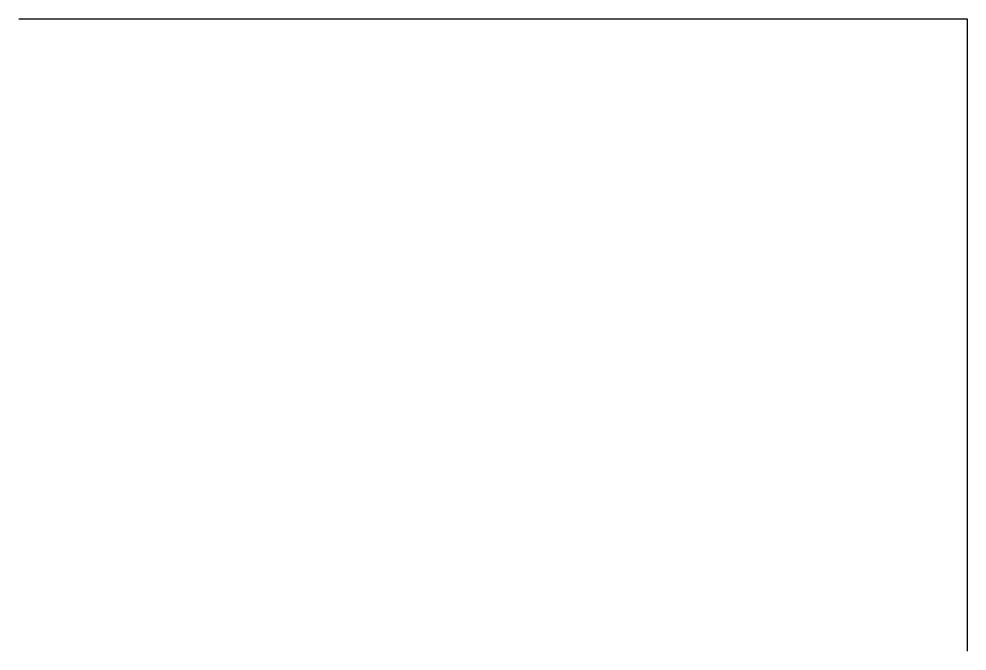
# Model space of a CAD drawing. Units: millimetres at full size, sheet at 1:100. Extents: x -15551 to 2816, y -9612 to 2633.
import ezdxf

# ---------------------------------------------------------------- set-up
doc = ezdxf.new("R2010")
doc.units = ezdxf.units.MM
doc.header["$LTSCALE"] = 100
doc.layers.add('0-0', color=7, linetype='Continuous')

msp = doc.modelspace()

# ---------------------------------------------------------------- linework, layer by layer
at = {"layer": '0-0'}
msp.add_lwpolyline([(-15551, 2632.7), (2816.3, 2632.7), (2816.3, -9612.2)], dxfattribs=at)

doc.saveas('drawing.dxf')
